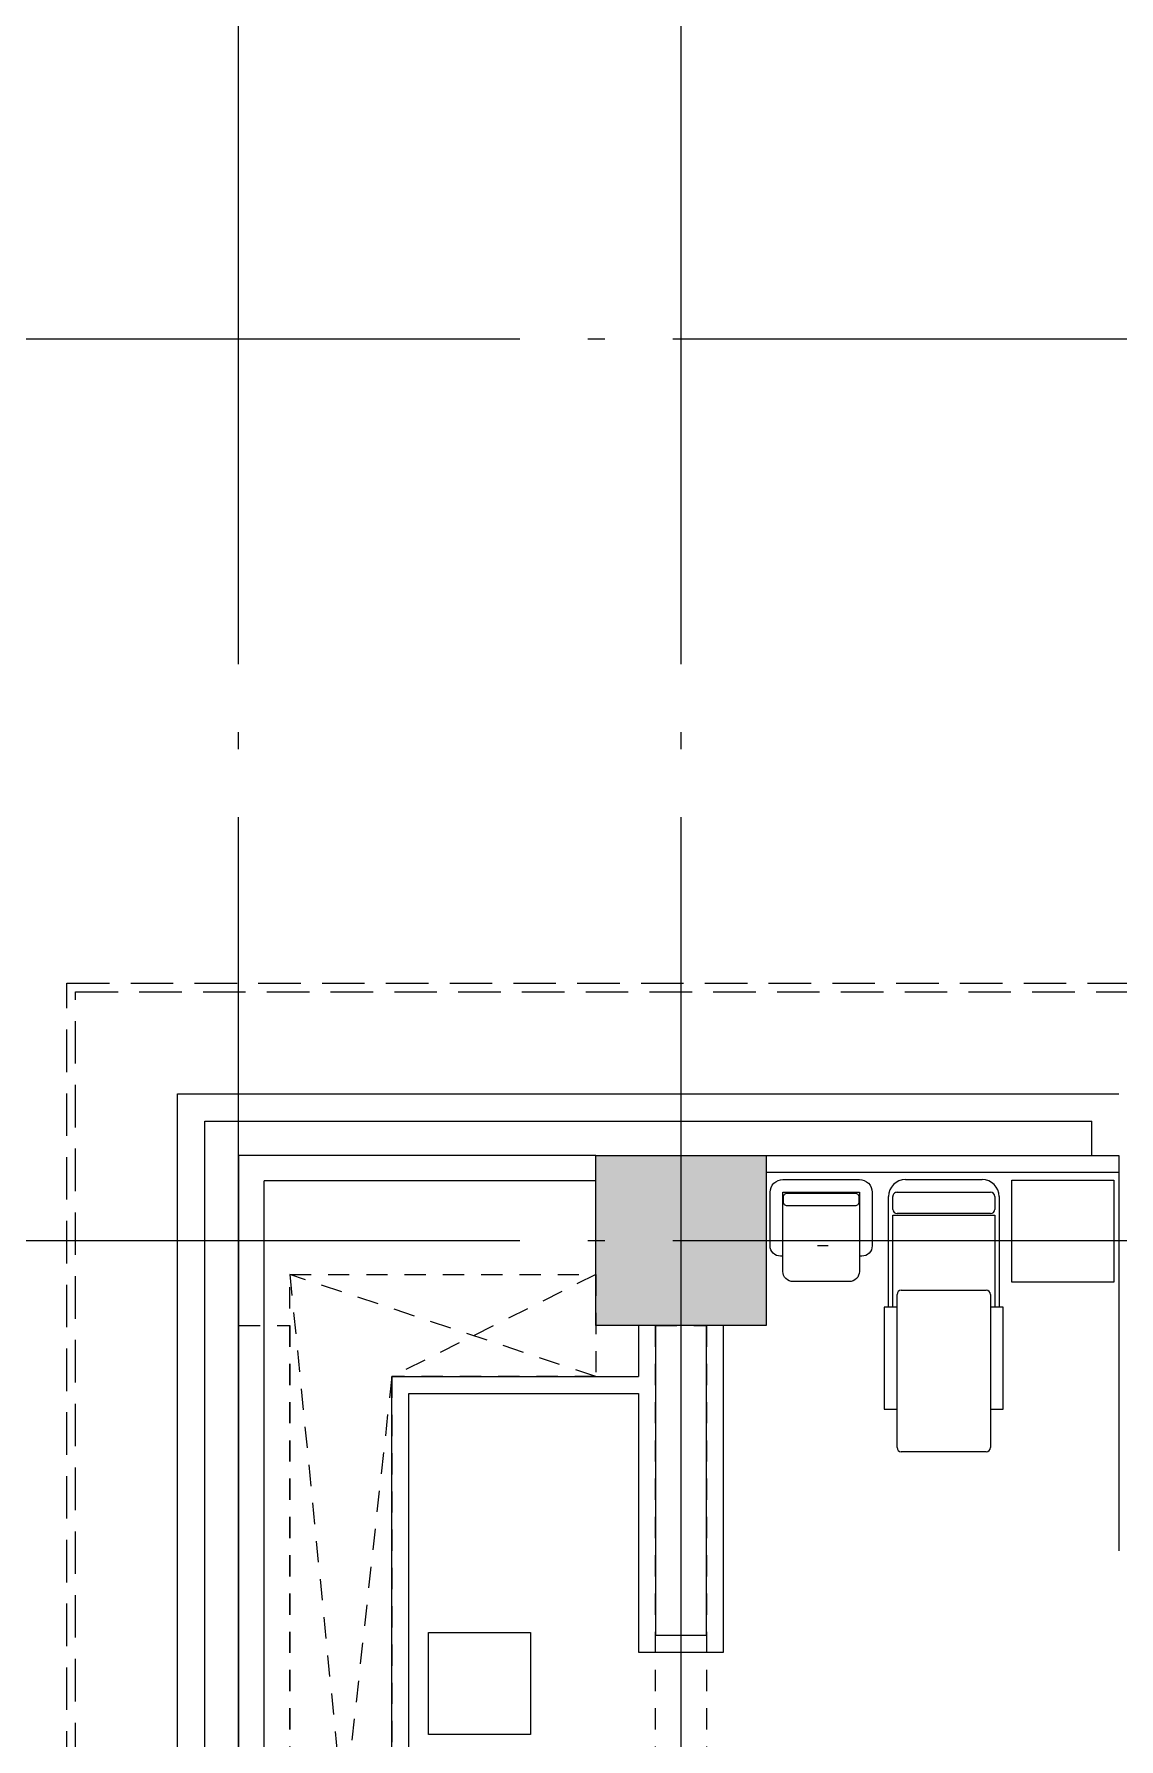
# Model space of a CAD drawing. Header units: metres. Extents: x -22 to 564, y 0 to 143.
# Drawn here: x 283.69 to 290.06, y 46.04 to 56.07 of the extents above; entities that cross this region are included whole.
import ezdxf

# ---------------------------------------------------------------- set-up
doc = ezdxf.new("R2010")
doc.units = ezdxf.units.M
for name, pattern in [('EJES630', [6.3, 5.5, -0.4, 0, -0.4]), ('XREF 3N NEURO-ONCOLOGIA$0$DASHED2', [0.375, 0.25, -0.125]), ('XREF 3N NEURO-ONCOLOGIA$0$HIDDEN2', [0.1875, 0.125, -0.0625])]:
    doc.linetypes.add(name, pattern=pattern)
doc.layers.add('EJES', color=11, linetype='EJES630', lineweight=0)
doc.layers.add('XREF 3N NEURO-ONCOLOGIA$0$MUROS DE TABLAROCA', color=150, linetype='Continuous', lineweight=13)
for name, color, linetype in [('XREF 3N NEURO-ONCOLOGIA$0$-CG-M-WALL', 7, 'Continuous'), ('XREF 3N NEURO-ONCOLOGIA$0$COLUMNAS', 6, 'Continuous'), ('XREF 3N NEURO-ONCOLOGIA$0$CONTRAVENTEOS', 6, 'XREF 3N NEURO-ONCOLOGIA$0$HIDDEN2'), ('XREF 3N NEURO-ONCOLOGIA$0$DUCTO AA', 40, 'XREF 3N NEURO-ONCOLOGIA$0$HIDDEN2'), ('XREF 3N NEURO-ONCOLOGIA$0$LAMINA MULTIPERFORADA', 9, 'Continuous'), ('XREF 3N NEURO-ONCOLOGIA$0$MOBILIARIO', 161, 'Continuous'), ('XREF 3N NEURO-ONCOLOGIA$0$NOVIDESA', 11, 'Continuous')]:
    doc.layers.add(name, color=color, linetype=linetype)

# ---------------------------------------------------------------- blocks, each defined once
blk = doc.blocks.new('XREF 3N NEURO-ONCOLOGIA$0$C-1')
at = {"layer": 'XREF 3N NEURO-ONCOLOGIA$0$-CG-M-WALL', "true_color": 0x636466}
h = blk.add_hatch(color=251, dxfattribs=at)
h.dxf.hatch_style = 1
h.paths.add_polyline_path([(-0.5, -0.5), (-0.5, 0.5), (0.5, 0.5), (0.5, -0.5)])
blk.add_lwpolyline([(-0.5, -0.5), (-0.5, 0.5), (0.5, 0.5), (0.5, -0.5)], close=True)
blk = doc.blocks.new('XREF 3N NEURO-ONCOLOGIA$0$REPOSET')
for p, q in [((-0.803, 0.428), (-1.403, 0.428)), ((-1.403, 0.428), (-1.403, 0.353)), ((-0.803, 0.353), (-0.803, 0.428)), ((-0.803, 0.403), (-0.153, 0.403)), ((-1.653, -0.172), (-1.653, 0.328)), ((-1.628, 0.353), (-0.728, 0.353)), ((-0.803, 0.378), (-0.263, 0.378)), ((-0.703, 0.328), (-0.703, -0.172)), ((-0.263, 0.378), (-0.263, -0.222)), ((-0.253, -0.197), (-0.253, 0.353)), ((-0.228, 0.378), (-0.153, 0.378)), ((-0.128, 0.353), (-0.128, -0.197)), ((-0.053, 0.303), (-0.053, -0.147)), ((-0.728, -0.197), (-1.628, -0.197)), ((-1.403, -0.197), (-1.403, -0.272)), ((-0.803, -0.272), (-0.803, -0.197)), ((-1.403, -0.272), (-0.803, -0.272)), ((-0.263, -0.222), (-0.803, -0.222)), ((-0.153, -0.247), (-0.803, -0.247)), ((-0.153, -0.222), (-0.228, -0.222))]:
    blk.add_line(p, q)
for centre, radius, start, end in [((-0.153, 0.303), 0.1, 0, 90), ((-1.628, 0.328), 0.025, 90, 180), ((-0.728, 0.328), 0.025, 0, 90), ((-0.228, 0.353), 0.025, 90, 180), ((-0.153, 0.353), 0.025, 360, 90), ((-1.628, -0.172), 0.025, 180, 270), ((-0.728, -0.172), 0.025, 270, 360), ((-0.228, -0.197), 0.025, 180, 270), ((-0.153, -0.147), 0.1, 270, 0), ((-0.153, -0.197), 0.025, 270, 0)]:
    blk.add_arc(centre, radius, start, end)
blk = doc.blocks.new('XREF 3N NEURO-ONCOLOGIA$0$A$C59865542')
for p, q in [((0.371, 0.283), (0.455, 0.283)), ((0.1, 0.2), (0.08, 0.2)), ((0.72, 0.2), (0.7, 0.2))]:
    blk.add_line(p, q)
blk.add_lwpolyline([(0.08, 0.2, -0.414214), (0, 0.28), (0, 0.7, -0.414214), (0.1, 0.8), (0.7, 0.8, -0.414214), (0.8, 0.7), (0.8, 0.28, -0.414214), (0.72, 0.2)], format="xyb")
for points in [[(0.7, 0.7), (0.7, 0.08, -0.414214), (0.62, 0), (0.18, 0, -0.414214), (0.1, 0.08), (0.1, 0.7)], [(0.135, 0.694), (0.665, 0.694, -0.414214), (0.695, 0.664), (0.695, 0.624, -0.414214), (0.665, 0.594), (0.135, 0.594, -0.414214), (0.105, 0.624), (0.105, 0.664, -0.414214)]]:
    blk.add_lwpolyline(points, format="xyb", close=True)
blk = doc.blocks.new('XREF 3N NEURO-ONCOLOGIA')
at = {"layer": 'XREF 3N NEURO-ONCOLOGIA$0$CONTRAVENTEOS', "color": 3, "elevation": 0}
blk.add_lwpolyline([(9.108, 52.34), (16.208, 52.34), (16.208, 52.04), (9.108, 52.04)], close=True, dxfattribs=at)
at = {"layer": 'XREF 3N NEURO-ONCOLOGIA$0$CONTRAVENTEOS', "elevation": 0}
blk.add_lwpolyline([(9.108, 49.89), (16.208, 49.89), (16.208, 49.59), (9.108, 49.59)], close=True, dxfattribs=at)
at = {"layer": 'XREF 3N NEURO-ONCOLOGIA$0$DUCTO AA'}
for p, q in [((15.908, 51.44), (10.458, 52.04, 0)), ((16.508, 52.04), (10.458, 51.44, 0)), ((15.908, 50.24), (16.508, 52.04)), ((16.508, 50.24), (15.908, 51.44))]:
    blk.add_line(p, q, dxfattribs=at)
blk.add_lwpolyline([(12.608, 51.44), (10.458, 51.44), (10.458, 52.04), (16.508, 52.04), (16.508, 50.24), (15.908, 50.24), (15.908, 51.44), (12.708, 51.44)], dxfattribs=at)
at = {"layer": 'XREF 3N NEURO-ONCOLOGIA$0$LAMINA MULTIPERFORADA', "linetype": 'XREF 3N NEURO-ONCOLOGIA$0$DASHED2', "elevation": 0}
for points in [[(0.448, 53.35), (18.22, 53.35), (18.22, 27.68), (23.518, 27.68), (23.518, -1.89), (0.448, -1.89)], [(0.498, 53.3), (18.17, 53.3), (18.17, 27.63), (23.468, 27.63), (23.468, -1.84), (0.498, -1.84)]]:
    blk.add_lwpolyline(points, close=True, dxfattribs=at)
at = {"layer": 'XREF 3N NEURO-ONCOLOGIA$0$MOBILIARIO', "elevation": 0}
for points in [[(13.803, 51.225), (14.403, 51.225), (14.403, 50.625), (13.803, 50.625)], [(17.062, 47.795), (17.062, 47.195), (16.462, 47.195), (16.462, 47.795)]]:
    blk.add_lwpolyline(points, close=True, dxfattribs=at)
at = {"layer": 'XREF 3N NEURO-ONCOLOGIA$0$MUROS DE TABLAROCA'}
for p, q in [((17.208, 50.24), (17.208, 52.34)), ((10.458, 52.19), (17.058, 52.19)), ((17.058, 50.24), (17.058, 52.19)), ((17.108, 47.165), (17.108, 49.24)), ((17.208, 49.24), (17.208, 47.165)), ((17.108, 47.165), (14.883, 47.165)), ((17.208, 47.165), (17.108, 47.165))]:
    blk.add_line(p, q, dxfattribs=at)
for points in [[(1.258, 52.19), (1.258, 52.34), (17.208, 52.34)], [(10.358, 52.19), (10.358, 51.34), (15.808, 51.34), (15.808, 49.99)], [(10.458, 52.19), (10.458, 51.44), (15.908, 51.44), (15.908, 49.99)]]:
    blk.add_lwpolyline(points, dxfattribs=at)
at = {"layer": 'XREF 3N NEURO-ONCOLOGIA$0$MUROS DE TABLAROCA', "elevation": 0}
for points in [[(15.808, 49.99), (14.287, 49.99), (14.287, 49.49), (16.208, 49.49)], [(16.208, 49.99), (15.908, 49.99)], [(16.208, 49.89), (14.387, 49.89), (14.387, 49.59), (16.208, 49.59)]]:
    blk.add_lwpolyline(points, dxfattribs=at)
at = {"layer": 'XREF 3N NEURO-ONCOLOGIA$0$NOVIDESA'}
blk.add_line((17.208, 47.325), (17.41, 47.325), dxfattribs=at)
for points in [[(0.898, 52.7), (17.57, 52.7), (17.57, 47.165)], [(1.058, 52.54), (17.41, 52.54), (17.41, 47.325)]]:
    blk.add_lwpolyline(points, dxfattribs=at)
at = {"layer": 'XREF 3N NEURO-ONCOLOGIA$0$COLUMNAS'}
blk.add_blockref('XREF 3N NEURO-ONCOLOGIA$0$C-1', (16.708, 49.74, 0), dxfattribs=at)
at = {"layer": 'XREF 3N NEURO-ONCOLOGIA$0$MOBILIARIO', "xscale": 0.7499999999999947, "yscale": 0.7499999999999947, "zscale": 0.7499999999999947, "rotation": 270}
blk.add_blockref('XREF 3N NEURO-ONCOLOGIA$0$A$C59865542', (16.466, 49.216), dxfattribs=at)
at = {"layer": 'XREF 3N NEURO-ONCOLOGIA$0$MOBILIARIO'}
blk.add_blockref('XREF 3N NEURO-ONCOLOGIA$0$REPOSET', (17.119, 48.117), dxfattribs=at)

msp = doc.modelspace()

# ---------------------------------------------------------------- block references
at = {"rotation": 90}
msp.add_blockref('XREF 3N NEURO-ONCOLOGIA', (337.229, 32.267), dxfattribs=at)

# ---------------------------------------------------------------- next in the draw order: linework, layer by layer
at = {"layer": 'EJES'}
for p, q in [((284.888, 33.163), (284.888, 58.548)), ((287.489, 33.163), (287.489, 58.548)), ((281.041, 54.275), (337.818, 54.275)), ((281.041, 48.975), (337.818, 48.975))]:
    msp.add_line(p, q, dxfattribs=at)

doc.saveas('drawing.dxf')
